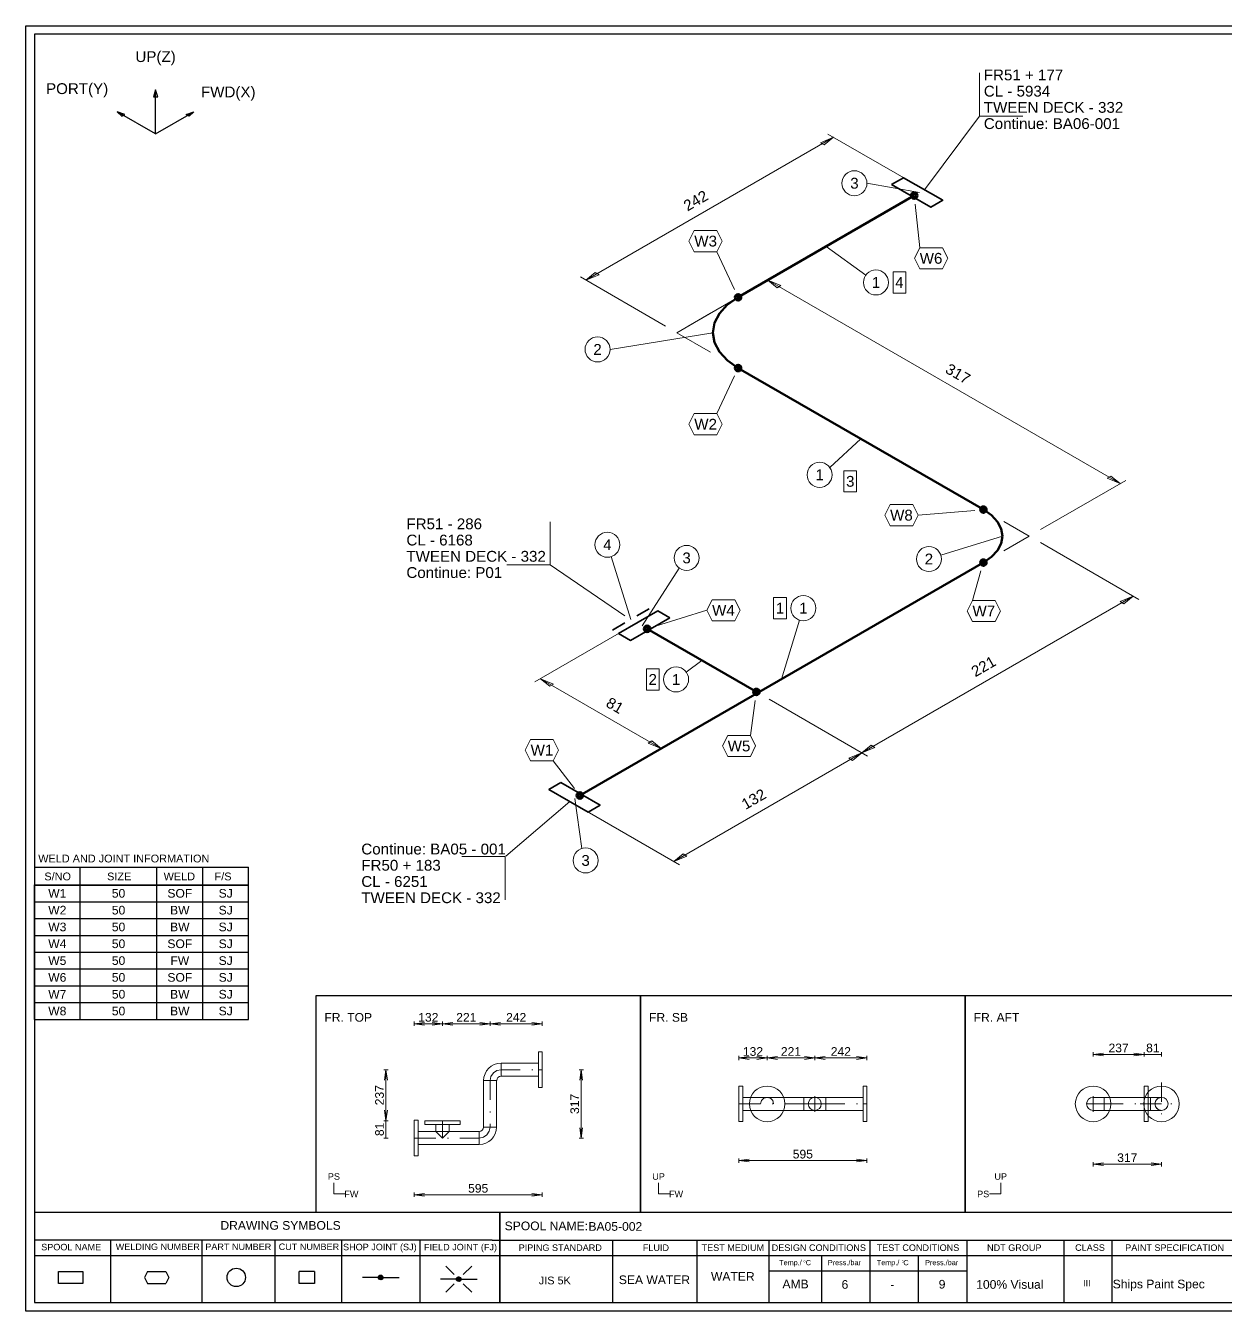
# Model space of a CAD drawing. Header units: millimetres. Extents: x 0 to 420, y 0 to 297.
# Drawn here: x 0 to 277.1, y 0 to 297 of the extents above; entities that cross this region are included whole.
import ezdxf
from ezdxf.enums import TextEntityAlignment as Align

# ---------------------------------------------------------------- set-up
doc = ezdxf.new("R2010")
doc.units = ezdxf.units.MM
doc.linetypes.add('DOTTED_DASHED5', pattern=[10, 4.444444, -2.666667, 0.222222, -2.666667])
doc.linetypes.add('DOTTED_DASHED6', pattern=[9.99995, 4.444422, -2.666653, 0.222221, -2.666653])
for name, color, linetype in [('FramesFromTables', 40, 'Continuous'), ('I_Coordinates', 11, 'Continuous'), ('I_CutNumbers', 10, 'Continuous'), ('I_Dimensions', 4, 'Continuous'), ('I_OtherComponents', 2, 'Continuous'), ('I_PartNumbers', 9, 'Continuous'), ('I_Pipes', 1, 'Continuous'), ('I_Tags', 8, 'Continuous'), ('SymbolsOnDrawingSheet', 1, 'Continuous'), ('TextFromTables', 2, 'Continuous'), ('TextFromTextBoxes', 2, 'Continuous')]:
    doc.layers.add(name, color=color, linetype=linetype)
doc.styles.add('Cadmatic Default Text', font='arial.ttf')

# ---------------------------------------------------------------- blocks, each defined once
blk = doc.blocks.new('BA01726637019_BOM_4')
at = {"layer": 'FramesFromTables', "linetype": 'ByBlock', "lineweight": -3}
for p, q in [((2, 98.5), (51.5, 98.5)), ((2, 67.43), (2, 98.5)), ((2, 67.43), (2, 98.5)), ((12.6, 67.43), (12.6, 98.5)), ((12.6, 67.43), (12.6, 98.5)), ((30.3, 67.43), (30.3, 98.5)), ((30.3, 67.43), (30.3, 98.5)), ((40.9, 67.43), (40.9, 98.5)), ((40.9, 67.43), (40.9, 98.5)), ((51.5, 67.43), (51.5, 98.5)), ((2, 94.62), (51.5, 94.62)), ((2, 90.73), (51.5, 90.73)), ((2, 86.85), (51.5, 86.85)), ((2, 82.96), (51.5, 82.96)), ((2, 79.08), (51.5, 79.08)), ((2, 75.19), (51.5, 75.19)), ((2, 71.31), (51.5, 71.31))]:
    blk.add_line(p, q, dxfattribs=at)
at = {"layer": 'FramesFromTables', "linetype": 'ByBlock', "lineweight": -3, "flags": 128}
blk.add_lwpolyline([(2, 67.43), (51.5, 67.43), (51.5, 98.5)], dxfattribs=at)
at = {"layer": 'TextFromTables', "linetype": 'ByBlock', "lineweight": 25, "style": 'Cadmatic Default Text'}
for s, p in [('W1', (7.3, 96.56)), ('50', (21.45, 96.56)), ('SOF', (35.6, 96.56)), ('SJ', (46.2, 96.56)), ('W2', (7.3, 92.67)), ('50', (21.45, 92.67)), ('BW', (35.6, 92.67)), ('SJ', (46.2, 92.67)), ('W3', (7.3, 88.79)), ('50', (21.45, 88.79)), ('BW', (35.6, 88.79)), ('SJ', (46.2, 88.79)), ('W4', (7.3, 84.91)), ('50', (21.45, 84.91)), ('SOF', (35.6, 84.91)), ('SJ', (46.2, 84.91)), ('W5', (7.3, 81.02)), ('50', (21.45, 81.02)), ('FW', (35.6, 81.02)), ('SJ', (46.2, 81.02)), ('W6', (7.3, 77.14)), ('50', (21.45, 77.14)), ('SOF', (35.6, 77.14)), ('SJ', (46.2, 77.14)), ('W7', (7.3, 73.25)), ('50', (21.45, 73.25)), ('BW', (35.6, 73.25)), ('SJ', (46.2, 73.25)), ('W8', (7.3, 69.37)), ('50', (21.45, 69.37)), ('BW', (35.6, 69.37)), ('SJ', (46.2, 69.37))]:
    blk.add_text(s, height=2, dxfattribs=at).set_placement(p, align=Align.MIDDLE_CENTER)
at = {"layer": 'TextFromTextBoxes', "linetype": 'ByBlock', "lineweight": -3, "style": 'Cadmatic Default Text'}
blk.add_text('BA05-002', height=2, dxfattribs=at).set_placement((130, 19.6), align=Align.MIDDLE_LEFT)
for s, p in [('WATER', (163.35, 8.05)), ('SEA WATER', (145.25, 7.28)), ('AMB', (177.85, 6.3)), ('6', (189.25, 6.2)), ('-', (200.2, 6.15)), ('9', (211.7, 6.25)), ('100% Visual', (227.35, 6.2)), ('Ships Paint Spec', (261.75, 6.3))]:
    blk.add_text(s, height=2, dxfattribs=at).set_placement(p, align=Align.MIDDLE_CENTER)
blk = doc.blocks.new('SEDS_SPOOL_FORMAT_Gol_8')
at = {"layer": 'SymbolsOnDrawingSheet', "linetype": 'ByBlock', "lineweight": -3, "flags": 128}
for points in [[(0, 297), (420, 297), (420, 0), (0, 0), (0, 297)], [(418.01, 295.01), (2, 295.01)], [(2, 295.01), (2, 2)], [(2, 102.57), (51.49, 102.57)], [(12.6, 98.45), (12.6, 102.57)], [(30.28, 98.45), (30.28, 102.57)], [(40.88, 98.45), (40.88, 102.57)], [(51.49, 98.45), (51.49, 102.57)], [(2, 98.5), (51.5, 98.5)], [(2, 98.5), (51.5, 98.5)], [(51.49, 98.47), (2, 98.47)], [(2, 98.45), (51.49, 98.45)], [(2, 22.93), (107.74, 22.93)], [(107.74, 22.93), (292.02, 22.93)], [(109.52, 22.93), (109.52, 2)], [(109.52, 2), (109.52, 22.93)], [(107.74, 16.45), (2, 16.45)], [(19.62, 16.45), (19.62, 2)], [(40.69, 16.45), (40.69, 2)], [(57.56, 16.45), (57.56, 2)], [(72.95, 16.45), (72.95, 2)], [(91.02, 16.45), (91.02, 2)], [(107.74, 16.45), (292.02, 16.45)], [(135.58, 16.45), (135.58, 2)], [(155.03, 16.45), (155.03, 2)], [(171.67, 16.45), (171.67, 2)], [(195.02, 16.45), (195.02, 2)], [(217.4, 16.45), (217.4, 2)], [(239.85, 16.45), (239.85, 2)], [(250.91, 16.34), (250.91, 2)], [(2, 12.91), (292.02, 12.91)], [(183.82, 12.91), (183.82, 2)], [(206.21, 12.91), (206.21, 2)], [(13.2, 6.41), (7.55, 6.41), (7.55, 9.23), (13.2, 9.23)], [(13.2, 9.23), (13.2, 6.41)], [(28.12, 9.23), (27.42, 7.82)], [(28.12, 9.23), (32.36, 9.23)], [(32.36, 9.23), (33.07, 7.82)], [(66.68, 9.23), (66.68, 6.41), (63.15, 6.41), (63.15, 9.23)], [(66.68, 9.23), (63.15, 9.23)], [(99, 8.47), (97.06, 10.41)], [(101.09, 8.47), (103.03, 10.41)], [(171.67, 9.37), (217.4, 9.37)], [(171.67, 9.37), (217.4, 9.37)], [(27.42, 7.82), (28.12, 6.41)], [(28.12, 6.41), (32.36, 6.41)], [(33.07, 7.82), (32.36, 6.41)], [(81.48, 7.82), (77.79, 7.82)], [(81.49, 7.78), (82.04, 8.32)], [(81.51, 7.9), (81.93, 8.32)], [(81.52, 7.7), (82.14, 8.32)], [(81.55, 7.62), (82.22, 8.29)], [(81.56, 8.06), (81.76, 8.26)], [(81.57, 7.54), (82.28, 8.25)], [(81.62, 7.48), (82.34, 8.2)], [(81.68, 7.44), (82.4, 8.16)], [(81.74, 7.39), (82.45, 8.1)], [(81.8, 7.35), (82.48, 8.02)], [(81.88, 7.32), (82.5, 7.94)], [(81.98, 7.32), (82.53, 7.86)], [(82.09, 7.32), (82.52, 7.75)], [(82.24, 7.36), (82.47, 7.59)], [(82.54, 7.82), (86.24, 7.82)], [(99.51, 7.42), (95.82, 7.42)], [(99, 6.38), (97.06, 4.44)], [(99.53, 7.47), (99.99, 7.93)], [(99.53, 7.37), (100.1, 7.93)], [(99.56, 7.29), (100.2, 7.93)], [(99.58, 7.62), (99.88, 7.93)], [(99.58, 7.21), (100.27, 7.89)], [(99.61, 7.13), (100.33, 7.84)], [(99.67, 7.08), (100.39, 7.8)], [(99.73, 7.03), (100.45, 7.75)], [(99.79, 6.99), (100.49, 7.69)], [(99.85, 6.94), (100.52, 7.61)], [(99.94, 6.92), (100.54, 7.53)], [(100.04, 6.92), (100.57, 7.45)], [(100.15, 6.92), (100.54, 7.31)], [(100.38, 7.04), (100.49, 7.15)], [(100.57, 7.42), (104.27, 7.42)], [(101.09, 6.38), (103.03, 4.44)], [(2, 2), (418.01, 2)]]:
    blk.add_lwpolyline(points, dxfattribs=at)
at = {"layer": 'SymbolsOnDrawingSheet', "linetype": 'ByBlock', "lineweight": -3}
for centre, radius in [((48.63, 7.82), 2.12), ((82.01, 7.82), 0.53), ((100.04, 7.42), 0.53)]:
    blk.add_circle(centre, radius, dxfattribs=at)
at = {"layer": 'SymbolsOnDrawingSheet', "linetype": 'ByBlock', "lineweight": -3, "style": 'Cadmatic Default Text'}
for s, p in [('WELD AND JOINT INFORMATION', (2.89, 105.5)), ('S/NO', (4.31, 101.36)), ('SIZE', (18.81, 101.36)), ('WELD', (31.86, 101.36)), ('F/S', (43.63, 101.36))]:
    blk.add_text(s, height=1.8, dxfattribs=at).set_placement(p, align=Align.TOP_LEFT)
for s, height, p in [('DRAWING SYMBOLS', 2, (44.98, 18.84)), ('Temp./  C   ', 1.2, (174.06, 10.65)), ('Press./bar', 1.2, (185.31, 10.65)), ('Temp./  C   ', 1.2, (196.61, 10.65)), ('Press./bar', 1.2, (207.78, 10.65)), ('0', 0.53, (179.71, 11.25)), ('0', 0.53, (202.37, 11.25))]:
    blk.add_text(s, height=height, dxfattribs=at).set_placement(p)
for s, height, p in [('SPOOL NAME:', 2, (110.65, 19.73)), ('SPOOL NAME', 1.5, (3.58, 14.83)), ('WELDING NUMBER', 1.5, (20.79, 14.91)), ('PART NUMBER', 1.5, (41.48, 14.91)), ('CUT NUMBER', 1.5, (58.44, 14.91)), ('SHOP JOINT (SJ)', 1.5, (73.31, 14.85)), ('FIELD JOINT (FJ)', 1.5, (92, 14.83)), ('PIPING STANDARD', 1.5, (113.89, 14.7)), ('FLUID', 1.5, (142.57, 14.7)), ('TEST MEDIUM', 1.5, (156.14, 14.7)), ('DESIGN CONDITIONS', 1.5, (172.34, 14.7)), ('TEST CONDITIONS', 1.5, (196.58, 14.7)), ('NDT GROUP', 1.5, (222.09, 14.7)), ('CLASS', 1.5, (242.43, 14.72)), ('PAINT SPECIFICATION', 1.5, (254.01, 14.7)), ('JIS 5K', 1.8, (118.53, 7.12)), ('III', 1.5, (244.26, 6.51))]:
    blk.add_text(s, height=height, dxfattribs=at).set_placement(p, align=Align.MIDDLE_LEFT)
blk = doc.blocks.new('BA01726637019_PRT_6_3')
at = {"layer": 'I_OtherComponents', "linetype": 'ByBlock', "lineweight": 35, "flags": 128}
blk.add_lwpolyline([(71.64, 98.88), (68.86, 97.27), (77.91, 92.04), (80.69, 93.65), (71.64, 98.88)], dxfattribs=at)
at = {"layer": 'I_OtherComponents', "linetype": 'ByBlock', "lineweight": 50}
for radius in [0.75, 0.375]:
    blk.add_circle((76.03, 95.85), radius, dxfattribs=at)
blk = doc.blocks.new('BA01726637019_PRT_7_3')
at = {"layer": 'I_Pipes', "linetype": 'ByBlock', "lineweight": 50}
blk.add_line((169.23, 149.66), (76.03, 95.85), dxfattribs=at)
blk = doc.blocks.new('BA01726637019_PRT_10_3')
at = {"layer": 'I_Pipes', "linetype": 'ByBlock', "lineweight": 0}
for q in [(174, 159.16), (174, 152.42)]:
    blk.add_line((179.83, 155.79), q, dxfattribs=at)
at = {"layer": 'I_Pipes', "linetype": 'ByBlock', "lineweight": 50, "flags": 128}
blk.add_lwpolyline([(169.23, 161.91), (171.09, 160.6), (172.48, 159.1), (173.33, 157.48), (173.62, 155.79), (173.33, 154.1), (172.48, 152.47), (171.09, 150.98), (169.23, 149.66)], dxfattribs=at)
at = {"layer": 'I_Pipes', "linetype": 'ByBlock', "lineweight": 50}
for centre, radius in [((169.23, 161.91), 0.75), ((169.23, 161.91), 0.375), ((169.23, 149.66), 0.75), ((169.23, 149.66), 0.375)]:
    blk.add_circle(centre, radius, dxfattribs=at)
blk = doc.blocks.new('BA01726637019_PRT_11_3')
at = {"layer": 'I_Pipes', "linetype": 'ByBlock', "lineweight": 50}
blk.add_line((112.57, 194.62), (169.23, 161.91), dxfattribs=at)
blk = doc.blocks.new('BA01726637019_PRT_13_3')
at = {"layer": 'I_Pipes', "linetype": 'ByBlock', "lineweight": 0}
for q in [(106.21, 207.27), (106.21, 198.29)]:
    blk.add_line((98.43, 202.78), q, dxfattribs=at)
at = {"layer": 'I_Pipes', "linetype": 'ByBlock', "lineweight": 50, "flags": 128}
blk.add_lwpolyline([(112.57, 210.95), (110.08, 209.2), (108.24, 207.2), (107.1, 205.04), (106.71, 202.78), (107.1, 200.53), (108.24, 198.37), (110.09, 196.37), (112.57, 194.62)], dxfattribs=at)
at = {"layer": 'I_Pipes', "linetype": 'ByBlock', "lineweight": 50}
for centre, radius in [((112.57, 210.95), 0.75), ((112.57, 210.95), 0.375), ((112.57, 194.62), 0.75), ((112.57, 194.62), 0.375)]:
    blk.add_circle(centre, radius, dxfattribs=at)
blk = doc.blocks.new('BA01726637019_PRT_14_3')
at = {"layer": 'I_Pipes', "linetype": 'ByBlock', "lineweight": 50}
blk.add_line((112.57, 210.95), (153.27, 234.45), dxfattribs=at)
blk = doc.blocks.new('BA01726637019_PRT_15_3')
at = {"layer": 'I_OtherComponents', "linetype": 'ByBlock', "lineweight": 35, "flags": 128}
blk.add_lwpolyline([(148.04, 236.98), (150.82, 238.58), (159.87, 233.36), (157.09, 231.75), (148.04, 236.98)], dxfattribs=at)
at = {"layer": 'I_OtherComponents', "linetype": 'ByBlock', "lineweight": 50}
for radius in [0.75, 0.375]:
    blk.add_circle((153.27, 234.45), radius, dxfattribs=at)
blk = doc.blocks.new('BA01726637019_PRT_16_3')
at = {"layer": 'I_OtherComponents', "linetype": 'ByBlock', "lineweight": 35, "flags": 128}
blk.add_lwpolyline([(96.79, 136.89), (94.01, 138.5), (84.96, 133.27), (87.74, 131.67), (96.79, 136.89)], dxfattribs=at)
at = {"layer": 'I_OtherComponents', "linetype": 'ByBlock', "lineweight": 50}
for radius in [0.75, 0.375]:
    blk.add_circle((91.56, 134.36), radius, dxfattribs=at)
blk = doc.blocks.new('BA01726637019_PRT_17_3')
at = {"layer": 'I_Pipes', "linetype": 'ByBlock', "lineweight": 50}
blk.add_line((91.56, 134.36), (116.79, 119.79), dxfattribs=at)
blk = doc.blocks.new('BA01726637019_PRT_19_3')
at = {"layer": 'I_OtherComponents', "linetype": 'ByBlock', "lineweight": 35}
for p, q in [((89.2, 137.35), (92.03, 138.99)), ((83.54, 134.09), (86.37, 135.72))]:
    blk.add_line(p, q, dxfattribs=at)
blk = doc.blocks.new('BA01726637019_DIM_0_3')
at = {"layer": 'I_Dimensions', "linetype": 'ByBlock', "lineweight": 0}
for p, q in [((101.03, 204.28), (120.73, 215.66)), ((119.43, 214.91), (200.83, 167.91)), ((202.13, 168.66), (182.43, 157.29))]:
    blk.add_line(p, q, dxfattribs=at)
at = {"layer": 'I_Dimensions', "linetype": 'ByBlock', "lineweight": 0, "flags": 128}
for points in [[(119.43, 214.91), (121.6, 213.16), (122.46, 213.66), (119.43, 214.91)], [(200.83, 167.91), (197.8, 169.16), (198.67, 169.66), (200.83, 167.91)]]:
    blk.add_lwpolyline(points, dxfattribs=at)
at = {"layer": 'I_Dimensions', "linetype": 'ByBlock', "lineweight": 0, "style": 'Cadmatic Default Text'}
blk.add_text('317', height=2.5, rotation=330, dxfattribs=at).set_placement((163.38, 193.29), align=Align.MIDDLE_CENTER)
blk = doc.blocks.new('BA01726637019_DIM_1_3')
at = {"layer": 'I_Dimensions', "linetype": 'ByBlock', "lineweight": 0}
for p, q in [((77.43, 214.91), (134.63, 247.93)), ((133.33, 248.68), (153.03, 237.31)), ((95.83, 204.28), (76.13, 215.66))]:
    blk.add_line(p, q, dxfattribs=at)
at = {"layer": 'I_Dimensions', "linetype": 'ByBlock', "lineweight": 0, "flags": 128}
for points in [[(134.63, 247.93), (132.46, 246.18), (131.59, 246.68), (134.63, 247.93)], [(77.43, 214.91), (80.46, 216.16), (79.59, 216.66), (77.43, 214.91)]]:
    blk.add_lwpolyline(points, dxfattribs=at)
at = {"layer": 'I_Dimensions', "linetype": 'ByBlock', "lineweight": 0, "style": 'Cadmatic Default Text'}
blk.add_text('242', height=2.5, rotation=30, dxfattribs=at).set_placement((102.78, 233.3), align=Align.MIDDLE_CENTER)
blk = doc.blocks.new('BA01726637019_DIM_2_3')
at = {"layer": 'I_Dimensions', "linetype": 'ByBlock', "lineweight": 0}
for p, q in [((86.6, 134.22), (65.6, 122.1)), ((66.9, 122.85), (94.84, 106.72)), ((93.54, 105.97), (114.54, 118.09))]:
    blk.add_line(p, q, dxfattribs=at)
at = {"layer": 'I_Dimensions', "linetype": 'ByBlock', "lineweight": 0, "flags": 128}
for points in [[(66.9, 122.85), (69.06, 121.1), (69.93, 121.6), (66.9, 122.85)], [(94.84, 106.72), (91.81, 107.97), (92.67, 108.47), (94.84, 106.72)]]:
    blk.add_lwpolyline(points, dxfattribs=at)
at = {"layer": 'I_Dimensions', "linetype": 'ByBlock', "lineweight": 0, "style": 'Cadmatic Default Text'}
blk.add_text('81', height=2.5, rotation=330, dxfattribs=at).set_placement((84.12, 116.66), align=Align.MIDDLE_CENTER)
blk = doc.blocks.new('BA01726637019_DIM_3_3')
at = {"layer": 'I_Dimensions', "linetype": 'ByBlock', "lineweight": 0}
for p, q in [((142.47, 104.97), (119.74, 118.09)), ((97.7, 80.62), (141.17, 105.72)), ((76.27, 92.99), (99, 79.87))]:
    blk.add_line(p, q, dxfattribs=at)
at = {"layer": 'I_Dimensions', "linetype": 'ByBlock', "lineweight": 0, "flags": 128}
for points in [[(141.17, 105.72), (139.01, 103.97), (138.14, 104.47), (141.17, 105.72)], [(97.7, 80.62), (100.73, 81.87), (99.87, 82.37), (97.7, 80.62)]]:
    blk.add_lwpolyline(points, dxfattribs=at)
at = {"layer": 'I_Dimensions', "linetype": 'ByBlock', "lineweight": 0, "style": 'Cadmatic Default Text'}
blk.add_text('132', height=2.5, rotation=30, dxfattribs=at).set_placement((116.19, 95.04), align=Align.MIDDLE_CENTER)
blk = doc.blocks.new('BA01726637019_DIM_4_3')
at = {"layer": 'I_Dimensions', "linetype": 'ByBlock', "lineweight": 0}
for p, q in [((205.16, 141.16), (182.43, 154.29)), ((141.17, 105.72), (203.86, 141.91)), ((119.74, 118.09), (142.47, 104.97))]:
    blk.add_line(p, q, dxfattribs=at)
at = {"layer": 'I_Dimensions', "linetype": 'ByBlock', "lineweight": 0, "flags": 128}
for points in [[(203.86, 141.91), (201.7, 140.16), (200.83, 140.66), (203.86, 141.91)], [(141.17, 105.72), (144.2, 106.97), (143.34, 107.47), (141.17, 105.72)]]:
    blk.add_lwpolyline(points, dxfattribs=at)
at = {"layer": 'I_Dimensions', "linetype": 'ByBlock', "lineweight": 0, "style": 'Cadmatic Default Text'}
blk.add_text('221', height=2.5, rotation=30, dxfattribs=at).set_placement((169.27, 125.69), align=Align.MIDDLE_CENTER)
blk = doc.blocks.new('BA01726637019_CRD_0_3')
at = {"layer": 'I_Coordinates', "linetype": 'ByBlock', "lineweight": 0}
blk.add_line((168.34, 252.83), (155.63, 235.81), dxfattribs=at)
at = {"layer": 'I_Coordinates', "linetype": 'ByBlock', "lineweight": 0, "flags": 128}
blk.add_lwpolyline([(168.34, 262.83), (168.34, 252.83), (178.34, 252.83)], dxfattribs=at)
at = {"layer": 'I_Coordinates', "linetype": 'ByBlock', "lineweight": 0, "style": 'Cadmatic Default Text'}
for s, p in [('FR51 + 177', (169.34, 261.08)), ('CL - 5934', (169.34, 257.33)), ('TWEEN DECK - 332', (169.34, 253.58)), ('Continue: BA06-001', (169.34, 249.83))]:
    blk.add_text(s, height=2.5, dxfattribs=at).set_placement(p)
blk = doc.blocks.new('BA01726637019_CRD_1_3')
at = {"layer": 'I_Coordinates', "linetype": 'ByBlock', "lineweight": 0}
blk.add_line((58.92, 81.88), (73.67, 94.49), dxfattribs=at)
at = {"layer": 'I_Coordinates', "linetype": 'ByBlock', "lineweight": 0, "flags": 128}
blk.add_lwpolyline([(58.75, 71.74), (58.75, 81.74), (48.75, 81.74)], dxfattribs=at)
at = {"layer": 'I_Coordinates', "linetype": 'ByBlock', "lineweight": 0, "style": 'Cadmatic Default Text'}
for s, p in [('Continue: BA05 - 001', (25.53, 84.74)), ('FR50 + 183', (25.53, 80.99)), ('CL - 6251', (25.53, 77.24)), ('TWEEN DECK - 332', (25.53, 73.49))]:
    blk.add_text(s, height=2.5, dxfattribs=at).set_placement(p, align=Align.TOP_LEFT)
blk = doc.blocks.new('BA01726637019_CRD_2_3')
at = {"layer": 'I_Coordinates', "linetype": 'ByBlock', "lineweight": 0}
blk.add_line((69.17, 149.12), (86.37, 137.35), dxfattribs=at)
at = {"layer": 'I_Coordinates', "linetype": 'ByBlock', "lineweight": 0, "flags": 128}
blk.add_lwpolyline([(69.17, 159.12), (69.17, 149.12), (59.17, 149.12)], dxfattribs=at)
at = {"layer": 'I_Coordinates', "linetype": 'ByBlock', "lineweight": 0, "style": 'Cadmatic Default Text'}
for s, p in [('FR51 - 286', (35.95, 157.37)), ('CL - 6168', (35.95, 153.62)), ('TWEEN DECK - 332', (35.95, 149.87)), ('Continue: P01', (35.95, 146.12))]:
    blk.add_text(s, height=2.5, dxfattribs=at).set_placement(p)
blk = doc.blocks.new('BA01726637019_PTN_0_3')
at = {"layer": 'I_PartNumbers', "linetype": 'ByBlock', "lineweight": 0}
blk.add_line((76.45, 83.6), (74.85, 95.17), dxfattribs=at)
blk.add_circle((77.35, 80.85), 2.89, dxfattribs=at)
at = {"layer": 'I_PartNumbers', "linetype": 'ByBlock', "lineweight": 0, "style": 'Cadmatic Default Text'}
blk.add_text('3', height=2.5, dxfattribs=at).set_placement((77.35, 80.85), align=Align.MIDDLE_CENTER)
blk = doc.blocks.new('BA01726637019_PTN_1_3')
at = {"layer": 'I_PartNumbers', "linetype": 'ByBlock', "lineweight": 0}
blk.add_line((126.76, 136.39), (122.62, 122.76), dxfattribs=at)
blk.add_circle((127.65, 139.14), 2.89, dxfattribs=at)
at = {"layer": 'I_PartNumbers', "linetype": 'ByBlock', "lineweight": 0, "style": 'Cadmatic Default Text'}
blk.add_text('1', height=2.5, dxfattribs=at).set_placement((127.65, 139.14), align=Align.MIDDLE_CENTER)
blk = doc.blocks.new('BA01726637019_PTN_2_3')
at = {"layer": 'I_PartNumbers', "linetype": 'ByBlock', "lineweight": 0}
blk.add_line((83.27, 151.04), (87.79, 136.54), dxfattribs=at)
blk.add_circle((82.38, 153.79), 2.89, dxfattribs=at)
at = {"layer": 'I_PartNumbers', "linetype": 'ByBlock', "lineweight": 0, "style": 'Cadmatic Default Text'}
blk.add_text('4', height=2.5, dxfattribs=at).set_placement((82.38, 153.79), align=Align.MIDDLE_CENTER)
blk = doc.blocks.new('BA01726637019_PTN_3_3')
at = {"layer": 'I_PartNumbers', "linetype": 'ByBlock', "lineweight": 0}
blk.add_line((142.34, 237.31), (154.45, 235.13), dxfattribs=at)
blk.add_circle((139.45, 237.31), 2.89, dxfattribs=at)
at = {"layer": 'I_PartNumbers', "linetype": 'ByBlock', "lineweight": 0, "style": 'Cadmatic Default Text'}
blk.add_text('3', height=2.5, dxfattribs=at).set_placement((139.45, 237.31), align=Align.MIDDLE_CENTER)
blk = doc.blocks.new('BA01726637019_PTN_4_3')
at = {"layer": 'I_PartNumbers', "linetype": 'ByBlock', "lineweight": 0}
blk.add_line((142.08, 216.08), (132.92, 222.7), dxfattribs=at)
blk.add_circle((144.42, 214.38), 2.89, dxfattribs=at)
at = {"layer": 'I_PartNumbers', "linetype": 'ByBlock', "lineweight": 0, "style": 'Cadmatic Default Text'}
blk.add_text('1', height=2.5, dxfattribs=at).set_placement((144.42, 214.38), align=Align.MIDDLE_CENTER)
blk = doc.blocks.new('BA01726637019_PTN_5_3')
at = {"layer": 'I_PartNumbers', "linetype": 'ByBlock', "lineweight": 0}
blk.add_line((82.99, 198.91), (106.71, 202.78), dxfattribs=at)
blk.add_circle((80.1, 198.91), 2.89, dxfattribs=at)
at = {"layer": 'I_PartNumbers', "linetype": 'ByBlock', "lineweight": 0, "style": 'Cadmatic Default Text'}
blk.add_text('2', height=2.5, dxfattribs=at).set_placement((80.1, 198.91), align=Align.MIDDLE_CENTER)
blk = doc.blocks.new('BA01726637019_PTN_6_3')
at = {"layer": 'I_PartNumbers', "linetype": 'ByBlock', "lineweight": 0}
blk.add_line((133.74, 171.65), (140.9, 178.27), dxfattribs=at)
blk.add_circle((131.4, 169.94), 2.89, dxfattribs=at)
at = {"layer": 'I_PartNumbers', "linetype": 'ByBlock', "lineweight": 0, "style": 'Cadmatic Default Text'}
blk.add_text('1', height=2.5, dxfattribs=at).set_placement((131.4, 169.94), align=Align.MIDDLE_CENTER)
blk = doc.blocks.new('BA01726637019_PTN_7_3')
at = {"layer": 'I_PartNumbers', "linetype": 'ByBlock', "lineweight": 0}
blk.add_line((159.41, 151.38), (173.62, 155.79), dxfattribs=at)
blk.add_circle((156.66, 150.49), 2.89, dxfattribs=at)
at = {"layer": 'I_PartNumbers', "linetype": 'ByBlock', "lineweight": 0, "style": 'Cadmatic Default Text'}
blk.add_text('2', height=2.5, dxfattribs=at).set_placement((156.66, 150.49), align=Align.MIDDLE_CENTER)
blk = doc.blocks.new('BA01726637019_PTN_8_3')
at = {"layer": 'I_PartNumbers', "linetype": 'ByBlock', "lineweight": 0}
blk.add_line((100.6, 124.37), (104.17, 127.08), dxfattribs=at)
blk.add_circle((98.26, 122.67), 2.89, dxfattribs=at)
at = {"layer": 'I_PartNumbers', "linetype": 'ByBlock', "lineweight": 0, "style": 'Cadmatic Default Text'}
blk.add_text('1', height=2.5, dxfattribs=at).set_placement((98.26, 122.67), align=Align.MIDDLE_CENTER)
blk = doc.blocks.new('BA01726637019_PTN_9_3')
at = {"layer": 'I_PartNumbers', "linetype": 'ByBlock', "lineweight": 0}
blk.add_line((98.98, 148.41), (90.38, 135.04), dxfattribs=at)
blk.add_circle((100.68, 150.75), 2.89, dxfattribs=at)
at = {"layer": 'I_PartNumbers', "linetype": 'ByBlock', "lineweight": 0, "style": 'Cadmatic Default Text'}
blk.add_text('3', height=2.5, dxfattribs=at).set_placement((100.68, 150.75), align=Align.MIDDLE_CENTER)
blk = doc.blocks.new('BA01726637019_CUT_10_3')
at = {"layer": 'I_CutNumbers', "linetype": 'ByBlock', "lineweight": 0, "flags": 128}
blk.add_lwpolyline([(123.72, 136.69), (123.72, 141.59), (120.78, 141.59), (120.78, 136.69), (123.72, 136.69)], dxfattribs=at)
at = {"layer": 'I_CutNumbers', "linetype": 'ByBlock', "lineweight": 0, "style": 'Cadmatic Default Text'}
blk.add_text('1', height=2.5, dxfattribs=at).set_placement((122.25, 139.14), align=Align.MIDDLE_CENTER)
blk = doc.blocks.new('BA01726637019_CUT_11_3')
at = {"layer": 'I_CutNumbers', "linetype": 'ByBlock', "lineweight": 0, "flags": 128}
blk.add_lwpolyline([(151.3, 211.93), (151.3, 216.83), (148.36, 216.83), (148.36, 211.93), (151.3, 211.93)], dxfattribs=at)
at = {"layer": 'I_CutNumbers', "linetype": 'ByBlock', "lineweight": 0, "style": 'Cadmatic Default Text'}
blk.add_text('4', height=2.5, dxfattribs=at).set_placement((149.83, 214.38), align=Align.MIDDLE_CENTER)
blk = doc.blocks.new('BA01726637019_CUT_12_3')
at = {"layer": 'I_CutNumbers', "linetype": 'ByBlock', "lineweight": 0, "flags": 128}
blk.add_lwpolyline([(139.96, 166), (139.96, 170.89), (137.02, 170.89), (137.02, 166), (139.96, 166)], dxfattribs=at)
at = {"layer": 'I_CutNumbers', "linetype": 'ByBlock', "lineweight": 0, "style": 'Cadmatic Default Text'}
blk.add_text('3', height=2.5, dxfattribs=at).set_placement((138.49, 168.44), align=Align.MIDDLE_CENTER)
blk = doc.blocks.new('BA01726637019_CUT_13_3')
at = {"layer": 'I_CutNumbers', "linetype": 'ByBlock', "lineweight": 0, "flags": 128}
blk.add_lwpolyline([(94.32, 120.22), (94.32, 125.12), (91.38, 125.12), (91.38, 120.22), (94.32, 120.22)], dxfattribs=at)
at = {"layer": 'I_CutNumbers', "linetype": 'ByBlock', "lineweight": 0, "style": 'Cadmatic Default Text'}
blk.add_text('2', height=2.5, dxfattribs=at).set_placement((92.85, 122.67), align=Align.MIDDLE_CENTER)
blk = doc.blocks.new('Pi_Weld_0')
at = {"layer": 'I_Tags', "linetype": 'ByBlock', "lineweight": 0, "flags": 128}
for points in [[(2.62, 2.45), (6.66, 11.18)], [(-2.62, 2.45), (-3.84, 0)], [(-3.84, 0), (-2.62, -2.45)], [(2.62, 2.45), (-2.62, 2.45)], [(3.84, 0), (2.62, 2.45)], [(2.62, -2.45), (3.84, 0)], [(-2.62, -2.45), (2.62, -2.45)]]:
    blk.add_lwpolyline(points, dxfattribs=at)
at = {"layer": 'I_Tags', "linetype": 'ByBlock', "lineweight": 0, "style": 'Cadmatic Default Text'}
blk.add_text('W2', height=2.5, dxfattribs=at).set_placement((0, 0), align=Align.MIDDLE_CENTER)
blk = doc.blocks.new('Pi_Weld_1')
at = {"layer": 'I_Tags', "linetype": 'ByBlock', "lineweight": 0, "flags": 128}
for points in [[(-2.62, 2.45), (-3.84, 0)], [(-3.84, 0), (-2.62, -2.45)], [(2.62, 2.45), (-2.62, 2.45)], [(3.84, 0), (2.62, 2.45)], [(2.62, -2.45), (3.84, 0)], [(-2.62, -2.45), (2.62, -2.45)], [(2.62, -2.45), (6.66, -11.18)]]:
    blk.add_lwpolyline(points, dxfattribs=at)
at = {"layer": 'I_Tags', "linetype": 'ByBlock', "lineweight": 0, "style": 'Cadmatic Default Text'}
blk.add_text('W3', height=2.5, dxfattribs=at).set_placement((0, 0), align=Align.MIDDLE_CENTER)
blk = doc.blocks.new('Pi_Weld_2')
at = {"layer": 'I_Tags', "linetype": 'ByBlock', "lineweight": 0, "flags": 128}
for points in [[(-2.62, 2.45), (-3.67, 12.5)], [(-2.62, 2.45), (-3.84, 0)], [(-3.84, 0), (-2.62, -2.45)], [(2.62, 2.45), (-2.62, 2.45)], [(3.84, 0), (2.62, 2.45)], [(2.62, -2.45), (3.84, 0)], [(-2.62, -2.45), (2.62, -2.45)]]:
    blk.add_lwpolyline(points, dxfattribs=at)
at = {"layer": 'I_Tags', "linetype": 'ByBlock', "lineweight": 0, "style": 'Cadmatic Default Text'}
blk.add_text('W6', height=2.5, dxfattribs=at).set_placement((0, 0), align=Align.MIDDLE_CENTER)
blk = doc.blocks.new('Pi_Weld_3')
at = {"layer": 'I_Tags', "linetype": 'ByBlock', "lineweight": 0, "flags": 128}
for points in [[(-2.62, 2.45), (-3.84, 0)], [(-3.84, 0), (-2.62, -2.45)], [(2.62, 2.45), (-2.62, 2.45)], [(3.84, 0), (2.62, 2.45)], [(2.62, -2.45), (3.84, 0)], [(-2.62, -2.45), (2.62, -2.45)], [(2.62, -2.45), (7.55, -8.91)]]:
    blk.add_lwpolyline(points, dxfattribs=at)
at = {"layer": 'I_Tags', "linetype": 'ByBlock', "lineweight": 0, "style": 'Cadmatic Default Text'}
blk.add_text('W1', height=2.5, dxfattribs=at).set_placement((0, 0), align=Align.MIDDLE_CENTER)
blk = doc.blocks.new('Pi_Weld_4')
at = {"layer": 'I_Tags', "linetype": 'ByBlock', "lineweight": 0, "flags": 128}
for points in [[(2.62, 2.45), (3.73, 10.51)], [(-2.62, 2.45), (-3.84, 0)], [(-3.84, 0), (-2.62, -2.45)], [(2.62, 2.45), (-2.62, 2.45)], [(3.84, 0), (2.62, 2.45)], [(2.62, -2.45), (3.84, 0)], [(-2.62, -2.45), (2.62, -2.45)]]:
    blk.add_lwpolyline(points, dxfattribs=at)
at = {"layer": 'I_Tags', "linetype": 'ByBlock', "lineweight": 0, "style": 'Cadmatic Default Text'}
blk.add_text('W5', height=2.5, dxfattribs=at).set_placement((0, 0), align=Align.MIDDLE_CENTER)
blk = doc.blocks.new('Pi_Weld_5')
at = {"layer": 'I_Tags', "linetype": 'ByBlock', "lineweight": 0, "flags": 128}
for points in [[(-2.62, 2.45), (-3.84, 0)], [(-3.84, 0), (-2.62, -2.45)], [(2.62, 2.45), (-2.62, 2.45)], [(3.84, 0), (2.62, 2.45)], [(2.62, -2.45), (3.84, 0)], [(3.84, 0), (16.93, 1.12)], [(-2.62, -2.45), (2.62, -2.45)]]:
    blk.add_lwpolyline(points, dxfattribs=at)
at = {"layer": 'I_Tags', "linetype": 'ByBlock', "lineweight": 0, "style": 'Cadmatic Default Text'}
blk.add_text('W8', height=2.5, dxfattribs=at).set_placement((0, 0), align=Align.MIDDLE_CENTER)
blk = doc.blocks.new('Pi_Weld_6')
at = {"layer": 'I_Tags', "linetype": 'ByBlock', "lineweight": 0, "flags": 128}
for points in [[(-2.62, 2.45), (-0.67, 9.26)], [(-2.62, 2.45), (-3.84, 0)], [(-3.84, 0), (-2.62, -2.45)], [(2.62, 2.45), (-2.62, 2.45)], [(3.84, 0), (2.62, 2.45)], [(2.62, -2.45), (3.84, 0)], [(-2.62, -2.45), (2.62, -2.45)]]:
    blk.add_lwpolyline(points, dxfattribs=at)
at = {"layer": 'I_Tags', "linetype": 'ByBlock', "lineweight": 0, "style": 'Cadmatic Default Text'}
blk.add_text('W7', height=2.5, dxfattribs=at).set_placement((0, 0), align=Align.MIDDLE_CENTER)
blk = doc.blocks.new('Pi_Weld_7')
at = {"layer": 'I_Tags', "linetype": 'ByBlock', "lineweight": 0, "flags": 128}
for points in [[(-3.84, 0), (-15.72, -3.69)], [(-2.62, 2.45), (-3.84, 0)], [(-3.84, 0), (-2.62, -2.45)], [(2.62, 2.45), (-2.62, 2.45)], [(3.84, 0), (2.62, 2.45)], [(2.62, -2.45), (3.84, 0)], [(-2.62, -2.45), (2.62, -2.45)]]:
    blk.add_lwpolyline(points, dxfattribs=at)
at = {"layer": 'I_Tags', "linetype": 'ByBlock', "lineweight": 0, "style": 'Cadmatic Default Text'}
blk.add_text('W4', height=2.5, dxfattribs=at).set_placement((0, 0), align=Align.MIDDLE_CENTER)

msp = doc.modelspace()

# ---------------------------------------------------------------- linework, layer by layer
at = {"linetype": 'ByBlock', "lineweight": 25, "flags": 128}
for points in [[(67, 22.9), (142, 22.9), (142, 72.9), (67, 72.9), (67, 22.9)], [(142, 22.9), (217, 22.9), (217, 72.9), (142, 72.9), (142, 22.9)], [(217, 22.9), (292, 22.9), (292, 72.9), (217, 72.9), (217, 22.9)]]:
    msp.add_lwpolyline(points, dxfattribs=at)
at = {"linetype": 'ByBlock', "lineweight": 18, "flags": 128}
for points in [[(119.33, 51.7), (118.43, 51.7), (118.43, 59.91), (119.33, 59.91), (119.33, 51.7)], [(109.82, 54.3), (109.82, 57.31)], [(109.82, 57.31), (118.43, 57.31), (118.43, 54.3), (109.82, 54.3), (109.82, 57.31)], [(105.78, 53.28), (108.79, 53.28)], [(108.79, 53.28), (108.79, 42.55), (105.78, 42.55), (105.78, 53.28), (108.79, 53.28)], [(164.73, 52.02), (165.63, 52.02), (165.63, 43.81), (164.73, 43.81), (164.73, 52.02)], [(194.33, 43.81), (193.43, 43.81), (193.43, 52.02), (194.33, 52.02), (194.33, 43.81)], [(258.37, 52.02), (259.27, 52.02), (259.27, 43.81), (258.37, 43.81), (258.37, 52.02)], [(179.76, 46.41), (165.63, 46.41), (165.63, 49.42), (179.76, 49.42), (179.76, 46.41)], [(169.99, 48.66), (169.78, 47.91), (169.99, 48.66)], [(170.54, 49.21), (169.99, 48.66), (170.54, 49.21)], [(171.29, 49.42), (170.54, 49.21), (171.29, 49.42)], [(172.04, 49.21), (171.29, 49.42), (172.04, 49.21)], [(172.59, 48.66), (172.04, 49.21), (172.59, 48.66)], [(172.79, 47.91), (172.59, 48.66), (172.79, 47.91)], [(180.73, 49.42), (179.76, 49.42)], [(179.76, 49.42), (179.76, 49.21), (179.76, 48.66), (179.76, 47.91), (179.76, 47.16), (179.76, 46.61), (179.76, 46.41)], [(181.55, 49.42), (180.73, 49.42)], [(182.1, 49.42), (181.55, 49.42)], [(182.29, 49.42), (182.1, 49.42)], [(182.29, 49.42), (182.48, 49.42)], [(182.48, 49.42), (183.03, 49.42)], [(183.03, 49.42), (183.85, 49.42)], [(183.85, 49.42), (184.82, 49.42)], [(184.82, 49.42), (193.43, 49.42), (193.43, 46.41), (184.82, 46.41), (184.82, 49.42)], [(246.78, 49.42), (246.59, 49.42)], [(247.33, 49.42), (246.78, 49.42)], [(248.15, 49.42), (247.33, 49.42)], [(249.12, 49.42), (248.15, 49.42)], [(249.12, 49.42), (259.85, 49.42), (259.85, 46.41), (249.12, 46.41), (249.12, 49.42)], [(249.12, 46.41), (249.12, 46.61), (249.12, 47.16), (249.12, 47.91), (249.12, 48.66), (249.12, 49.21), (249.12, 49.42)], [(261.63, 49.21), (262.38, 49.42), (259.27, 49.42)], [(259.85, 49.42), (260.82, 49.42)], [(260.82, 49.42), (261.64, 49.42)], [(260.88, 47.91), (261.08, 48.66)], [(260.88, 47.91), (261.08, 47.16)], [(261.08, 47.16), (260.88, 47.91)], [(261.08, 48.66), (261.63, 49.21)], [(261.64, 49.42), (262.19, 49.42)], [(262.19, 49.42), (262.38, 49.42)], [(179.76, 46.41), (180.73, 46.41)], [(180.73, 46.41), (181.55, 46.41)], [(181.55, 46.41), (182.1, 46.41)], [(182.1, 46.41), (182.29, 46.41)], [(182.48, 46.41), (182.29, 46.41)], [(183.03, 46.41), (182.48, 46.41)], [(183.85, 46.41), (183.03, 46.41)], [(184.82, 46.41), (183.85, 46.41)], [(246.59, 46.41), (246.78, 46.41)], [(246.78, 46.41), (247.33, 46.41)], [(247.33, 46.41), (248.15, 46.41)], [(248.15, 46.41), (249.12, 46.41)], [(259.27, 46.41), (262.38, 46.41), (261.63, 46.61)], [(260.82, 46.41), (259.85, 46.41)], [(261.64, 46.41), (260.82, 46.41)], [(261.08, 47.16), (261.63, 46.61)], [(261.63, 46.61), (261.08, 47.16)], [(261.63, 46.61), (262.38, 46.41)], [(262.19, 46.41), (261.64, 46.41)], [(262.38, 46.41), (262.19, 46.41)], [(89.73, 44.13), (90.63, 44.13), (90.63, 35.91), (89.73, 35.91), (89.73, 44.13)], [(100.39, 44.03), (100.39, 43.13), (92.18, 43.13), (92.18, 44.03), (100.39, 44.03)], [(94.78, 43.13), (94.78, 41.53), (94.99, 41.32)], [(97.59, 41.32), (97.79, 41.53), (97.79, 43.13)], [(105.78, 42.55), (108.79, 42.55)], [(104.76, 38.51), (90.63, 38.51), (90.63, 41.53), (104.76, 41.53), (104.76, 38.51)], [(94.99, 41.32), (95.54, 40.77)], [(95.54, 40.77), (96.29, 40.02)], [(96.29, 40.02), (97.04, 40.77)], [(97.04, 40.77), (97.59, 41.32)], [(104.76, 38.51), (104.76, 41.53)], [(71.2, 27.1), (71.2, 29.67)], [(71.2, 27.1), (73.78, 27.1)], [(146.2, 27.1), (146.2, 29.67)], [(146.2, 27.1), (148.77, 27.1)], [(225.24, 27.1), (222.66, 27.1)], [(225.24, 27.1), (225.24, 29.67)]]:
    msp.add_lwpolyline(points, dxfattribs=at)
at = {"linetype": 'DOTTED_DASHED5', "lineweight": 13, "flags": 128}
for points in [[(109.82, 55.81), (108.85, 55.62), (108.03, 55.07), (107.48, 54.25), (107.29, 53.28)], [(109.82, 55.81), (118.43, 55.81)], [(119.33, 55.81), (118.43, 55.81)], [(107.29, 53.28), (107.29, 42.55)], [(262.38, 52.84), (262.38, 42.98)], [(164.73, 47.91), (165.63, 47.91)], [(179.76, 47.91), (165.63, 47.91)], [(182.29, 47.91), (179.76, 47.91)], [(182.29, 46.1), (182.29, 49.72)], [(182.29, 47.91), (184.82, 47.91)], [(184.82, 47.91), (193.43, 47.91)], [(246.59, 47.91), (245.09, 47.91)], [(246.59, 49.72), (246.59, 46.1)], [(246.59, 47.91), (249.12, 47.91)], [(249.12, 47.91), (259.85, 47.91)], [(257.45, 47.91), (267.31, 47.91)], [(258.37, 47.91), (259.27, 47.91)], [(262.38, 47.91), (259.85, 47.91)], [(96.29, 44.03), (96.29, 43.13)], [(96.29, 43.13), (96.29, 40.02)], [(107.29, 42.55), (107.1, 41.58), (106.55, 40.76), (105.73, 40.21), (104.76, 40.02)], [(89.73, 40.02), (90.63, 40.02)], [(104.76, 40.02), (90.63, 40.02)]]:
    msp.add_lwpolyline(points, dxfattribs=at)
at = {"linetype": 'DOTTED_DASHED6', "lineweight": 13, "flags": 128}
for points in [[(182.29, 47.91), (183.79, 47.91)], [(194.33, 47.91), (193.43, 47.91)], [(259.27, 47.91), (262.38, 47.91)]]:
    msp.add_lwpolyline(points, dxfattribs=at)
at = {"layer": 'I_OtherComponents', "linetype": 'ByBlock', "lineweight": 50}
for radius in [0.75, 0.375]:
    msp.add_circle((168.79, 143.09), radius, dxfattribs=at)
at = {"layer": 'SymbolsOnDrawingSheet', "linetype": 'ByBlock', "lineweight": 25, "flags": 128}
for points in [[(30.5, 280.57), (30, 282.21), (29.5, 280.57), (30.5, 280.57)], [(30, 272), (30, 282.21)], [(30, 272), (21.16, 277.1)], [(22.93, 276.49), (21.16, 277.1), (22.22, 276.08), (22.93, 276.49)], [(30, 272), (38.84, 277.1)], [(37.07, 276.49), (38.84, 277.1), (37.78, 276.08), (37.07, 276.49)]]:
    msp.add_lwpolyline(points, dxfattribs=at)
at = {"layer": 'SymbolsOnDrawingSheet', "linetype": 'ByBlock', "lineweight": 13, "flags": 128}
for points in [[(89.73, 65.91), (89.73, 66.91)], [(89.73, 66.41), (92.13, 66.1), (89.73, 66.41), (92.13, 66.73), (89.73, 66.41)], [(89.73, 66.41), (96.29, 66.41)], [(96.29, 66.41), (93.89, 66.73), (96.29, 66.41), (93.89, 66.1), (96.29, 66.41)], [(96.29, 65.91), (96.29, 66.91)], [(96.29, 66.41), (98.69, 66.1), (96.29, 66.41), (98.69, 66.73), (96.29, 66.41)], [(96.29, 66.41), (107.29, 66.41)], [(107.29, 66.41), (104.89, 66.73), (107.29, 66.41), (104.89, 66.1), (107.29, 66.41)], [(107.29, 65.91), (107.29, 66.91)], [(107.29, 66.41), (109.69, 66.1), (107.29, 66.41), (109.69, 66.73), (107.29, 66.41)], [(107.29, 66.41), (119.33, 66.41)], [(119.33, 66.41), (116.93, 66.73), (119.33, 66.41), (116.93, 66.1), (119.33, 66.41)], [(119.33, 65.91), (119.33, 66.91)], [(246.59, 58.84), (246.59, 59.84)], [(246.59, 59.34), (248.99, 59.02), (246.59, 59.34), (248.99, 59.65), (246.59, 59.34)], [(258.37, 59.34), (255.97, 59.65), (258.37, 59.34), (255.97, 59.02), (258.37, 59.34)], [(258.37, 58.84), (258.37, 59.84)], [(262.38, 58.84), (262.38, 59.84)], [(164.73, 58.02), (164.73, 59.02)], [(164.73, 58.52), (167.13, 58.2), (164.73, 58.52), (167.13, 58.83), (164.73, 58.52)], [(164.73, 58.52), (171.29, 58.52)], [(171.29, 58.52), (168.89, 58.83), (171.29, 58.52), (168.89, 58.2), (171.29, 58.52)], [(171.29, 58.02), (171.29, 59.02)], [(171.29, 58.52), (173.69, 58.2), (171.29, 58.52), (173.69, 58.83), (171.29, 58.52)], [(171.29, 58.52), (182.29, 58.52)], [(182.29, 58.52), (179.89, 58.83), (182.29, 58.52), (179.89, 58.2), (182.29, 58.52)], [(182.29, 58.02), (182.29, 59.02)], [(182.29, 58.52), (184.69, 58.2), (182.29, 58.52), (184.69, 58.83), (182.29, 58.52)], [(182.29, 58.52), (194.33, 58.52)], [(194.33, 58.52), (191.93, 58.83), (194.33, 58.52), (191.93, 58.2), (194.33, 58.52)], [(194.33, 58.02), (194.33, 59.02)], [(246.59, 59.34), (258.37, 59.34)], [(258.37, 59.34), (262.38, 59.34)], [(83.73, 55.81), (82.73, 55.81)], [(83.23, 55.81), (82.91, 53.41), (83.23, 55.81), (83.55, 53.41), (83.23, 55.81)], [(83.23, 44.03), (83.23, 55.81)], [(127.83, 55.81), (128.83, 55.81)], [(128.33, 55.81), (128.01, 53.41), (128.33, 55.81), (128.65, 53.41), (128.33, 55.81)], [(128.33, 40.02), (128.33, 55.81)], [(83.23, 44.03), (83.55, 46.43), (83.23, 44.03), (82.91, 46.43), (83.23, 44.03)], [(83.73, 44.03), (82.73, 44.03)], [(83.23, 40.02), (83.23, 44.03)], [(128.33, 40.02), (128.65, 42.42), (128.33, 40.02), (128.01, 42.42), (128.33, 40.02)], [(83.73, 40.02), (82.73, 40.02)], [(127.83, 40.02), (128.83, 40.02)], [(164.73, 35.31), (164.73, 34.31)], [(164.73, 34.81), (167.13, 34.49), (164.73, 34.81), (167.13, 35.12), (164.73, 34.81)], [(164.73, 34.81), (194.33, 34.81)], [(194.33, 34.81), (191.93, 35.12), (194.33, 34.81), (191.93, 34.49), (194.33, 34.81)], [(194.33, 35.31), (194.33, 34.31)], [(246.59, 34.48), (246.59, 33.48)], [(246.59, 33.98), (248.99, 33.67), (246.59, 33.98), (248.99, 34.3), (246.59, 33.98)], [(246.59, 33.98), (262.38, 33.98)], [(262.38, 33.98), (259.98, 34.3), (262.38, 33.98), (259.98, 33.67), (262.38, 33.98)], [(262.38, 34.48), (262.38, 33.48)], [(89.73, 27.41), (89.73, 26.41)], [(89.73, 26.91), (92.13, 26.6), (89.73, 26.91), (92.13, 27.23), (89.73, 26.91)], [(89.73, 26.91), (119.33, 26.91)], [(119.33, 26.91), (116.93, 27.23), (119.33, 26.91), (116.93, 26.6), (119.33, 26.91)], [(119.33, 27.41), (119.33, 26.41)]]:
    msp.add_lwpolyline(points, dxfattribs=at)
at = {"layer": 'SymbolsOnDrawingSheet', "linetype": 'ByBlock', "lineweight": 18}
for centre, radius in [((171.29, 47.91), 4.11), ((246.59, 47.91), 4.11), ((262.38, 47.91), 4.11), ((182.29, 47.91), 1.51), ((262.38, 47.91), 1.51)]:
    msp.add_circle(centre, radius, dxfattribs=at)
for centre, radius, start, end in [((109.82, 53.28), 4.03, 90, 180), ((109.82, 53.28), 1.02, 90, 180), ((182.29, 47.91), 1.51, 90, 270), ((182.29, 47.91), 1.51, 270, 90), ((182.29, 47.91), 1.51, 270, 90), ((246.59, 47.91), 1.51, 90, 270), ((246.59, 47.91), 1.51, 90, 270), ((262.38, 47.91), 1.51, 270, 90), ((104.76, 42.55), 4.03, 270, 0), ((104.76, 42.55), 1.02, 270, 0)]:
    msp.add_arc(centre, radius, start, end, dxfattribs=at)

# ---------------------------------------------------------------- block references
at = {"layer": 'I_Coordinates', "lineweight": 0}
for name in ['BA01726637019_CRD_0_3', 'BA01726637019_CRD_2_3', 'BA01726637019_CRD_1_3']:
    msp.add_blockref(name, (52, 23.3), dxfattribs=at)
at = {"layer": 'I_CutNumbers', "lineweight": 0}
for name in ['BA01726637019_CUT_11_3', 'BA01726637019_CUT_12_3', 'BA01726637019_CUT_10_3', 'BA01726637019_CUT_13_3']:
    msp.add_blockref(name, (52, 23.3), dxfattribs=at)
at = {"layer": 'I_Dimensions', "lineweight": 0}
for name in ['BA01726637019_DIM_1_3', 'BA01726637019_DIM_0_3', 'BA01726637019_DIM_4_3', 'BA01726637019_DIM_2_3', 'BA01726637019_DIM_3_3']:
    msp.add_blockref(name, (52, 23.3), dxfattribs=at)
at = {"layer": 'I_OtherComponents', "lineweight": 35}
for name in ['BA01726637019_PRT_15_3', 'BA01726637019_PRT_19_3', 'BA01726637019_PRT_16_3', 'BA01726637019_PRT_6_3']:
    msp.add_blockref(name, (52, 23.3), dxfattribs=at)
at = {"layer": 'I_PartNumbers', "lineweight": 0}
for name in ['BA01726637019_PTN_3_3', 'BA01726637019_PTN_4_3', 'BA01726637019_PTN_5_3', 'BA01726637019_PTN_6_3', 'BA01726637019_PTN_2_3', 'BA01726637019_PTN_7_3', 'BA01726637019_PTN_9_3', 'BA01726637019_PTN_1_3', 'BA01726637019_PTN_8_3', 'BA01726637019_PTN_0_3']:
    msp.add_blockref(name, (52, 23.3), dxfattribs=at)
at = {"layer": 'I_Pipes', "lineweight": 50}
for name in ['BA01726637019_PRT_14_3', 'BA01726637019_PRT_13_3', 'BA01726637019_PRT_11_3', 'BA01726637019_PRT_10_3', 'BA01726637019_PRT_7_3', 'BA01726637019_PRT_17_3']:
    msp.add_blockref(name, (52, 23.3), dxfattribs=at)
at = {"layer": 'I_Tags'}
for name, p in [('Pi_Weld_2', (209.15, 243.26)), ('Pi_Weld_1', (157.07, 247.24)), ('Pi_Weld_0', (157.07, 204.93)), ('Pi_Weld_5', (202.31, 183.92)), ('Pi_Weld_6', (221.34, 161.78)), ('Pi_Weld_7', (161.19, 161.94)), ('Pi_Weld_4', (164.79, 130.6)), ('Pi_Weld_3', (119.26, 129.65))]:
    msp.add_blockref(name, p, dxfattribs=at)
at = {"layer": 'SymbolsOnDrawingSheet'}
msp.add_blockref('SEDS_SPOOL_FORMAT_Gol_8', (0, 0), dxfattribs=at)
at = {"layer": 'TextFromTextBoxes', "lineweight": 25}
msp.add_blockref('BA01726637019_BOM_4', (0, 0), dxfattribs=at)

# ---------------------------------------------------------------- texts
at = {"layer": 'SymbolsOnDrawingSheet', "linetype": 'ByBlock', "lineweight": 25, "style": 'Cadmatic Default Text'}
for s, p in [('UP(Z)', (30, 289.86)), ('PORT(Y)', (11.88, 282.46)), ('FWD(X)', (46.79, 281.7))]:
    msp.add_text(s, height=2.5, dxfattribs=at).set_placement(p, align=Align.MIDDLE_CENTER)
for s, p in [('FR. TOP', (69, 68.9)), ('FR. SB', (144, 68.9)), ('FR. AFT', (219, 68.9))]:
    msp.add_text(s, height=2, dxfattribs=at).set_placement(p, align=Align.TOP_LEFT)
at = {"layer": 'SymbolsOnDrawingSheet', "linetype": 'ByBlock', "lineweight": 13, "style": 'Cadmatic Default Text'}
for s, p in [('132', (93.01, 67.91)), ('221', (101.79, 67.91)), ('242', (113.31, 67.91)), ('132', (168.01, 60.02)), ('221', (176.79, 60.02)), ('242', (188.31, 60.02)), ('237', (252.48, 60.84)), ('81', (260.38, 60.84)), ('595', (179.53, 36.31)), ('317', (254.49, 35.48)), ('595', (104.53, 28.41))]:
    msp.add_text(s, height=2, dxfattribs=at).set_placement(p, align=Align.MIDDLE_CENTER)
for s, p in [('237', (81.73, 49.92)), ('317', (126.83, 47.91)), ('81', (81.73, 42.03))]:
    msp.add_text(s, height=2, rotation=90, dxfattribs=at).set_placement(p, align=Align.MIDDLE_CENTER)
at = {"layer": 'SymbolsOnDrawingSheet', "linetype": 'ByBlock', "lineweight": 18, "style": 'Cadmatic Default Text'}
for s, p in [('PS', (71.2, 31.14)), ('UP', (146.2, 31.14)), ('UP', (225.24, 31.14)), ('FW', (75.24, 27.1)), ('FW', (150.24, 27.1)), ('PS', (221.2, 27.1))]:
    msp.add_text(s, height=1.5, dxfattribs=at).set_placement(p, align=Align.MIDDLE_CENTER)

doc.saveas('drawing.dxf')
